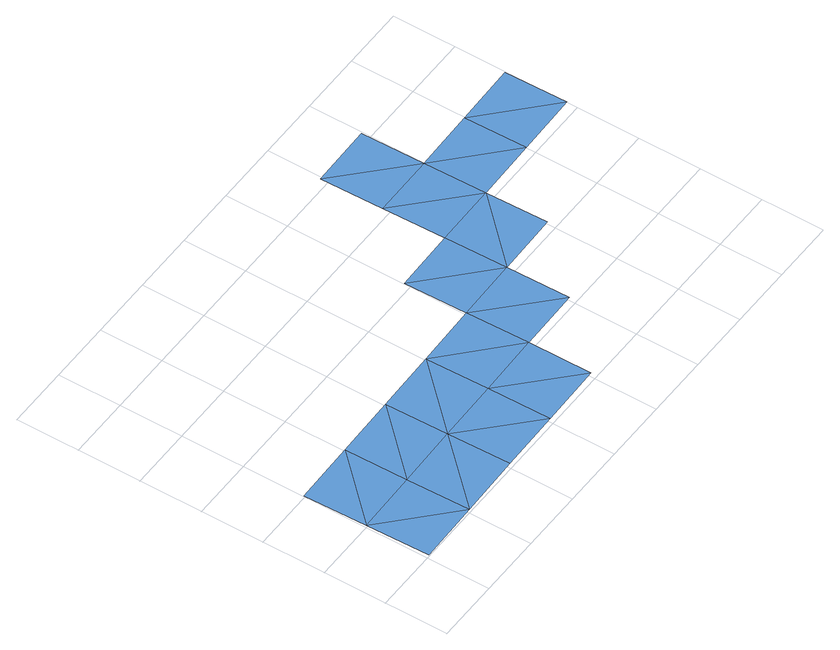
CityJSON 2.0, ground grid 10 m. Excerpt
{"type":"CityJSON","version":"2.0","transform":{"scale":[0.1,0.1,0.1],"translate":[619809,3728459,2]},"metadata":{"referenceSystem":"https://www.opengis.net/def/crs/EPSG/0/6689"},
"CityObjects":{
"waterbody1":{"type":"WaterBody","attributes":{"name":"福岡県津波浸水想定図","class":"1140","function":"2","WaterBodyTsunamiRiskAttribute.description":"1","WaterBodyTsunamiRiskAttribute.rank":"3"},"geometry":[{"type":"MultiSurface","lod":"1","boundaries":[[[0,1,2]],[[3,4,0]],[[0,2,5]],[[3,0,5]],[[6,7,8]],[[7,9,8]],[[10,8,9]],[[9,11,10]],[[11,9,12]],[[13,11,12]],[[14,15,16]],[[15,14,17]]]}]},
"waterbody2":{"type":"WaterBody","attributes":{"name":"福岡県津波浸水想定図","class":"1140","function":"2","WaterBodyTsunamiRiskAttribute.description":"1","WaterBodyTsunamiRiskAttribute.rank":"1"},"geometry":[{"type":"MultiSurface","lod":"1","boundaries":[[[2,18,5]],[[2,19,18]]]}]},
"waterbody3":{"type":"WaterBody","attributes":{"name":"福岡県津波浸水想定図","class":"1140","function":"2","WaterBodyTsunamiRiskAttribute.description":"1","WaterBodyTsunamiRiskAttribute.rank":"2"},"geometry":[{"type":"MultiSurface","lod":"1","boundaries":[[[5,20,3]],[[5,18,20]]]}]},
"waterbody4":{"type":"WaterBody","attributes":{"name":"福岡県津波浸水想定図","class":"1140","function":"2","WaterBodyTsunamiRiskAttribute.description":"1","WaterBodyTsunamiRiskAttribute.rank":"4"},"geometry":[{"type":"MultiSurface","lod":"1","boundaries":[[[18,19,6]],[[18,10,20]],[[18,6,8]],[[10,18,8]],[[13,21,11]],[[21,13,22]],[[23,22,13]],[[23,13,24]],[[16,22,23]],[[16,23,14]],[[23,25,14]],[[14,25,26]],[[25,27,26]],[[26,27,28]]]}]}
},
"vertices":[
[4,102,1],[6,2,1],[106,4,1],[102,204,2],[2,202,1],[104,104,1],[306,8,2],[406,10,2],[304,108,2],[404,110,3],[302,208,2],[402,210,3],[504,112,3],[502,212,3],[598,413,3],[496,512,3],[498,412,3],[596,513,3],
[204,106,2],[206,6,2],
[202,206,2],
[400,310,3],[500,312,3],[600,313,3],[602,214,3],[700,315,3],[698,415,3],[800,317,3],[798,417,3]
]}
